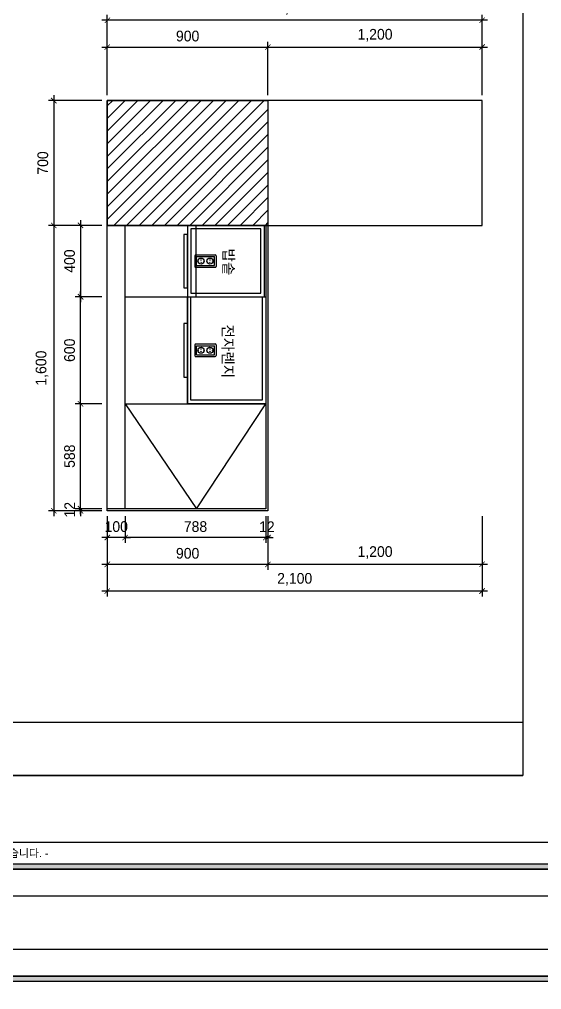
# Model space of a CAD drawing. Header units: millimetres. Extents: x 261942 to 379971, y 117646 to 213875.
# Drawn here: x 349307 to 352233, y 163471 to 168910 of the extents above; entities that cross this region are included whole.
import ezdxf
from ezdxf.enums import TextEntityAlignment as Align

# ---------------------------------------------------------------- set-up
doc = ezdxf.new("R2010")
doc.units = ezdxf.units.MM
doc.header["$LTSCALE"] = 100
doc.header["$PDMODE"] = 3
doc.linetypes.add('DASHEDX2', pattern=[1.5, 1, -0.5])
doc.layers.get('DEFPOINTS').update_dxf_attribs({"color": 248})
for name, color, linetype in [('0-SHEET', 7, 'Continuous'), ('06-FUR', 6, 'Continuous'), ('06-LIGHT', 4, 'Continuous'), ('07-DIM', 5, 'Continuous'), ('F-SYM', 7, 'Continuous'), ('FORM(YOURNAME)-11', 1, 'Continuous'), ('FU', 4, 'Continuous')]:
    doc.layers.add(name, color=color, linetype=linetype)
doc.styles.add('HY 울릉도 L', font='')
doc.styles.add('YOURNAME', font='HY울릉도M.TTF')
doc.styles.add('넥슨고딕', font='NEXONLv1GothicBold.ttf')
doc.styles.get('HY 울릉도 L').set_extended_font_data('HY울릉도L')
doc.dimstyles.new('30', dxfattribs={"dimscale": 30, "dimtxt": 2, "dimasz": 1, "dimexe": 1, "dimexo": 1, "dimgap": 1, "dimtad": 1, "dimdec": 0, "dimrnd": 0.05, "dimdsep": 46, "dimlunit": 6, "dimtxsty": 'HY 울릉도 L', "dimblk": 'ARCHTICK', "dimcen": 2.5, "dimdle": 1, "dimclrd": 133, "dimclre": 133, "dimclrt": 30, "dimadec": 0, "dimazin": 0, "dimtfac": 1, "dimtdec": 0, "dimtix": 1, "dimtmove": 2, "dimatfit": 3, "dimldrblk": 'ARCHTICK', "dimfxl": 0, "dimlwd": -1, "dimlwe": -1, "dimarcsym": 0})

# ---------------------------------------------------------------- blocks, each defined once
blk = doc.blocks.new('FORM-PLAN')
at = {"layer": 'FORM(YOURNAME)-11'}
h = blk.add_hatch(color=256, dxfattribs=at)
h.dxf.hatch_style = 1
h.paths.add_polyline_path([(-71444, 55115), (10556, 55115), (10556, 54915), (-71444, 54915)])
h.paths.add_polyline_path([(-71444, -2085), (10556, -2085), (10556, -2285), (-71444, -2285)])
at = {"layer": 'DEFPOINTS', "color": 158}
blk.add_line((1346, -1285), (-71444, -1285), dxfattribs=at)
for points in [[(-71444, -2285), (10556, -2285), (10556, 55115), (-71444, 55115)], [(-69444, 53115), (-64, 53115), (-64, 1215), (-69444, 1215)]]:
    blk.add_lwpolyline(points, close=True, dxfattribs=at)
at = {"layer": 'FORM(YOURNAME)-11', "color": 250}
blk.add_lwpolyline([(-72444, -3285), (11556, -3285), (11556, 56115), (-72444, 56115)], close=True, dxfattribs=at)
at = {"layer": 'FORM(YOURNAME)-11'}
for points in [[(-71444, 55115), (10556, 55115), (10556, 54915), (-71444, 54915)], [(-71444, -2085), (10556, -2085), (10556, -2285), (-71444, -2285)]]:
    blk.add_lwpolyline(points, close=True, dxfattribs=at)
at = {"layer": 'FORM(YOURNAME)-11', "color": 1, "style": 'YOURNAME'}
blk.add_text("- 본 도서는 어떠한 경우에도 무단으로 도용할 수 없으며 도용시 '지적재산권' 보호에 관한 법률에 의거, 법적 분쟁이 발생합니다.  또한 본 도서에 관한 모든 저작권은 당사에 있습니다. -", height=300, dxfattribs=at).set_placement((-32990, -1685), align=Align.MIDDLE_CENTER)
at = {"layer": 'FORM(YOURNAME)-11', "color": 3, "style": 'YOURNAME'}
for tag, height, p in [('1', 450, (9905, 18188)), ('2', 450, (9905, 17544)), ('3', 450, (9905, 16257)), ('4', 450, (9905, 14326)), ('5', 515, (9905, 12009)), ('6', 515, (9905, 9757)), ('7', 515, (9905, 7504)), ('8', 515, (9905, 5252)), ('9', 515, (9905, 2999)), ('10', 515, (5655, 811)), ('11', 515, (9905, 747)), ('12', 515, (5655, -1441)), ('13', 515, (9905, -1441))]:
    blk.add_attdef(tag, text='', height=height, dxfattribs=at).set_placement(p, align=Align.MIDDLE_RIGHT)
blk = doc.blocks.new('*U590')
at = {"layer": 'F-SYM', "xscale": 0.15, "yscale": 0.15, "zscale": 0.15}
blk.add_blockref('FORM-PLAN', (352137.4, 164489.1), dxfattribs=at)
blk = doc.blocks.new('_ArchTick')
at = {"color": 0, "linetype": 'ByBlock', "const_width": 0.15}
blk.add_lwpolyline([(-0.5, -0.5), (0.5, 0.5)], dxfattribs=at)
blk = doc.blocks.new('*D421')
at = {"layer": '07-DIM', "color": 133}
for p, q in [((349800.1, 168485.5), (349800.1, 168785.5)), ((350700.1, 168485.5), (350700.1, 168785.5)), ((349770.1, 168755.5), (350730.1, 168755.5))]:
    blk.add_line(p, q, dxfattribs=at)
at = {"layer": 'DEFPOINTS', "color": 0}
for p in [(350700.1, 168755.5), (349800.1, 168455.5), (350700.1, 168455.5)]:
    blk.add_point(p, dxfattribs=at)
at = {"layer": '07-DIM', "color": 133, "xscale": 30, "yscale": 30, "zscale": 30, "rotation": 180}
blk.add_blockref('_ArchTick', (349800.1, 168755.5), dxfattribs=at)
at = {"layer": '07-DIM', "color": 133, "xscale": 30, "yscale": 30, "zscale": 30}
blk.add_blockref('_ArchTick', (350700.1, 168755.5), dxfattribs=at)
at = {"layer": '07-DIM', "color": 30, "insert": (350250.1, 168816.8), "char_height": 60, "attachment_point": 5, "style": 'HY 울릉도 L'}
blk.add_mtext('900', dxfattribs=at)
blk = doc.blocks.new('*D422')
at = {"layer": '07-DIM', "color": 133}
for p, q in [((350700.1, 168485.5), (350700.1, 168785.5)), ((351900.1, 168485.5), (351900.1, 168785.5)), ((350670.1, 168755.5), (351930.1, 168755.5))]:
    blk.add_line(p, q, dxfattribs=at)
at = {"layer": 'DEFPOINTS', "color": 0}
for p in [(351900.1, 168755.5), (350700.1, 168455.5), (351900.1, 168455.5)]:
    blk.add_point(p, dxfattribs=at)
at = {"layer": '07-DIM', "color": 133, "xscale": 30, "yscale": 30, "zscale": 30, "rotation": 180}
blk.add_blockref('_ArchTick', (350700.1, 168755.5), dxfattribs=at)
at = {"layer": '07-DIM', "color": 133, "xscale": 30, "yscale": 30, "zscale": 30}
blk.add_blockref('_ArchTick', (351900.1, 168755.5), dxfattribs=at)
at = {"layer": '07-DIM', "color": 30, "insert": (351300.1, 168821.4), "char_height": 60, "attachment_point": 5, "style": 'HY 울릉도 L'}
blk.add_mtext('1,200', dxfattribs=at)
blk = doc.blocks.new('*D423')
at = {"layer": '07-DIM', "color": 133}
for p, q in [((351930.1, 168905.5), (349770.1, 168905.5)), ((349800.1, 168485.5), (349800.1, 168935.5)), ((351900.1, 168485.5), (351900.1, 168935.5))]:
    blk.add_line(p, q, dxfattribs=at)
at = {"layer": 'DEFPOINTS', "color": 0}
for p in [(349800.1, 168905.5), (349800.1, 168455.5), (351900.1, 168455.5)]:
    blk.add_point(p, dxfattribs=at)
at = {"layer": '07-DIM', "color": 133, "xscale": 30, "yscale": 30, "zscale": 30, "rotation": 180}
blk.add_blockref('_ArchTick', (349800.1, 168905.5), dxfattribs=at)
at = {"layer": '07-DIM', "color": 133, "xscale": 30, "yscale": 30, "zscale": 30}
blk.add_blockref('_ArchTick', (351900.1, 168905.5), dxfattribs=at)
at = {"layer": '07-DIM', "color": 30, "insert": (350850.1, 168971.4), "char_height": 60, "attachment_point": 5, "style": 'HY 울릉도 L'}
blk.add_mtext('2,100', dxfattribs=at)
blk = doc.blocks.new('*D424')
at = {"layer": '07-DIM', "color": 133}
for p, q in [((349770.1, 168455.5), (349470.1, 168455.5)), ((349500.1, 168485.5), (349500.1, 167725.5)), ((349770.1, 167755.5), (349470.1, 167755.5))]:
    blk.add_line(p, q, dxfattribs=at)
at = {"layer": 'DEFPOINTS', "color": 0}
for p in [(349800.1, 168455.5), (349500.1, 167755.5), (349800.1, 167755.5)]:
    blk.add_point(p, dxfattribs=at)
at = {"layer": '07-DIM', "color": 133, "xscale": 30, "yscale": 30, "zscale": 30}
for p, rotation in [((349500.1, 168455.5), 90), ((349500.1, 167755.5), 270)]:
    blk.add_blockref('_ArchTick', p, dxfattribs=dict(at, rotation=rotation))
at = {"layer": '07-DIM', "color": 30, "insert": (349438.8, 168105.5), "char_height": 60, "attachment_point": 5, "rotation": 90, "style": 'HY 울릉도 L'}
blk.add_mtext('700', dxfattribs=at)
blk = doc.blocks.new('*D425')
at = {"layer": '07-DIM', "color": 133}
for p, q in [((349770.1, 167755.5), (349470.1, 167755.5)), ((349500.1, 167785.5), (349500.1, 166125.5)), ((349770.1, 166155.5), (349470.1, 166155.5))]:
    blk.add_line(p, q, dxfattribs=at)
at = {"layer": 'DEFPOINTS', "color": 0}
for p in [(349800.1, 167755.5), (349500.1, 166155.5), (349800.1, 166155.5)]:
    blk.add_point(p, dxfattribs=at)
at = {"layer": '07-DIM', "color": 133, "xscale": 30, "yscale": 30, "zscale": 30}
for p, rotation in [((349500.1, 167755.5), 90), ((349500.1, 166155.5), 270)]:
    blk.add_blockref('_ArchTick', p, dxfattribs=dict(at, rotation=rotation))
at = {"layer": '07-DIM', "color": 30, "insert": (349434.1, 166955.5), "char_height": 60, "attachment_point": 5, "rotation": 90, "style": 'HY 울릉도 L'}
blk.add_mtext('1,600', dxfattribs=at)
blk = doc.blocks.new('*D426')
at = {"layer": '07-DIM', "color": 133}
for p, q in [((349770.1, 166167.5), (349620.1, 166167.5)), ((349650.1, 166167.5), (349650.1, 166197.5)), ((349650.1, 166155.5), (349650.1, 166167.5)), ((349770.1, 166155.5), (349620.1, 166155.5)), ((349650.1, 166155.5), (349650.1, 166125.5))]:
    blk.add_line(p, q, dxfattribs=at)
at = {"layer": 'DEFPOINTS', "color": 0}
for p in [(349650.1, 166167.5), (349800.1, 166167.5), (349800.1, 166155.5)]:
    blk.add_point(p, dxfattribs=at)
at = {"layer": '07-DIM', "color": 133, "xscale": 30, "yscale": 30, "zscale": 30}
for p, rotation in [((349650.1, 166167.5), 270), ((349650.1, 166155.5), 90)]:
    blk.add_blockref('_ArchTick', p, dxfattribs=dict(at, rotation=rotation))
at = {"layer": '07-DIM', "color": 30, "insert": (349589.4, 166161.5), "char_height": 60, "attachment_point": 5, "rotation": 90, "style": 'HY 울릉도 L'}
blk.add_mtext('12', dxfattribs=at)
blk = doc.blocks.new('*D427')
at = {"layer": '07-DIM', "color": 133}
for p, q in [((349650.1, 166137.5), (349650.1, 166785.5)), ((349770.1, 166755.5), (349620.1, 166755.5)), ((349770.1, 166167.5), (349620.1, 166167.5))]:
    blk.add_line(p, q, dxfattribs=at)
at = {"layer": 'DEFPOINTS', "color": 0}
for p in [(349650.1, 166755.5), (349800.1, 166755.5), (349800.1, 166167.5)]:
    blk.add_point(p, dxfattribs=at)
at = {"layer": '07-DIM', "color": 133, "xscale": 30, "yscale": 30, "zscale": 30}
for p, rotation in [((349650.1, 166755.5), 90), ((349650.1, 166167.5), 270)]:
    blk.add_blockref('_ArchTick', p, dxfattribs=dict(at, rotation=rotation))
at = {"layer": '07-DIM', "color": 30, "insert": (349588.8, 166461.5), "char_height": 60, "attachment_point": 5, "rotation": 90, "style": 'HY 울릉도 L'}
blk.add_mtext('588', dxfattribs=at)
blk = doc.blocks.new('*D428')
at = {"layer": '07-DIM', "color": 133}
for p, q in [((349650.1, 166725.5), (349650.1, 167385.5)), ((349770.1, 167355.5), (349620.1, 167355.5)), ((349770.1, 166755.5), (349620.1, 166755.5))]:
    blk.add_line(p, q, dxfattribs=at)
at = {"layer": 'DEFPOINTS', "color": 0}
for p in [(349650.1, 167355.5), (349800.1, 167355.5), (349800.1, 166755.5)]:
    blk.add_point(p, dxfattribs=at)
at = {"layer": '07-DIM', "color": 133, "xscale": 30, "yscale": 30, "zscale": 30}
for p, rotation in [((349650.1, 167355.5), 90), ((349650.1, 166755.5), 270)]:
    blk.add_blockref('_ArchTick', p, dxfattribs=dict(at, rotation=rotation))
at = {"layer": '07-DIM', "color": 30, "insert": (349588.8, 167055.5), "char_height": 60, "attachment_point": 5, "rotation": 90, "style": 'HY 울릉도 L'}
blk.add_mtext('600', dxfattribs=at)
blk = doc.blocks.new('*D429')
at = {"layer": '07-DIM', "color": 133}
for p, q in [((349800.1, 166125.5), (349800.1, 165825.5)), ((350700.1, 166125.5), (350700.1, 165825.5)), ((349770.1, 165855.5), (350730.1, 165855.5))]:
    blk.add_line(p, q, dxfattribs=at)
at = {"layer": 'DEFPOINTS', "color": 0}
for p in [(349800.1, 166155.5), (350700.1, 166155.5), (350700.1, 165855.5)]:
    blk.add_point(p, dxfattribs=at)
at = {"layer": '07-DIM', "color": 133, "xscale": 30, "yscale": 30, "zscale": 30, "rotation": 180}
blk.add_blockref('_ArchTick', (349800.1, 165855.5), dxfattribs=at)
at = {"layer": '07-DIM', "color": 133, "xscale": 30, "yscale": 30, "zscale": 30}
blk.add_blockref('_ArchTick', (350700.1, 165855.5), dxfattribs=at)
at = {"layer": '07-DIM', "color": 30, "insert": (350250.1, 165916.8), "char_height": 60, "attachment_point": 5, "style": 'HY 울릉도 L'}
blk.add_mtext('900', dxfattribs=at)
blk = doc.blocks.new('*D430')
at = {"layer": '07-DIM', "color": 133}
for p, q in [((350688.1, 166125.5), (350688.1, 165975.5)), ((350700.1, 166125.5), (350700.1, 165975.5)), ((350688.1, 166005.5), (350658.1, 166005.5)), ((350700.1, 166005.5), (350688.1, 166005.5)), ((350700.1, 166005.5), (350730.1, 166005.5))]:
    blk.add_line(p, q, dxfattribs=at)
at = {"layer": 'DEFPOINTS', "color": 0}
for p in [(350688.1, 166155.5), (350700.1, 166155.5), (350688.1, 166005.5)]:
    blk.add_point(p, dxfattribs=at)
at = {"layer": '07-DIM', "color": 133, "xscale": 30, "yscale": 30, "zscale": 30}
blk.add_blockref('_ArchTick', (350688.1, 166005.5), dxfattribs=at)
at = {"layer": '07-DIM', "color": 133, "xscale": 30, "yscale": 30, "zscale": 30, "rotation": 180}
blk.add_blockref('_ArchTick', (350700.1, 166005.5), dxfattribs=at)
at = {"layer": '07-DIM', "color": 30, "insert": (350694.1, 166066.2), "char_height": 60, "attachment_point": 5, "style": 'HY 울릉도 L'}
blk.add_mtext('12', dxfattribs=at)
blk = doc.blocks.new('*D431')
at = {"layer": '07-DIM', "color": 133}
for p, q in [((349900.1, 166125.5), (349900.1, 165975.5)), ((350688.1, 166125.5), (350688.1, 165975.5)), ((350718.1, 166005.5), (349870.1, 166005.5))]:
    blk.add_line(p, q, dxfattribs=at)
at = {"layer": 'DEFPOINTS', "color": 0}
for p in [(349900.1, 166155.5), (350688.1, 166155.5), (349900.1, 166005.5)]:
    blk.add_point(p, dxfattribs=at)
at = {"layer": '07-DIM', "color": 133, "xscale": 30, "yscale": 30, "zscale": 30, "rotation": 180}
blk.add_blockref('_ArchTick', (349900.1, 166005.5), dxfattribs=at)
at = {"layer": '07-DIM', "color": 133, "xscale": 30, "yscale": 30, "zscale": 30}
blk.add_blockref('_ArchTick', (350688.1, 166005.5), dxfattribs=at)
at = {"layer": '07-DIM', "color": 30, "insert": (350294.1, 166066.8), "char_height": 60, "attachment_point": 5, "style": 'HY 울릉도 L'}
blk.add_mtext('788', dxfattribs=at)
blk = doc.blocks.new('*D432')
at = {"layer": '07-DIM', "color": 133}
for p, q in [((349800.1, 166125.5), (349800.1, 165975.5)), ((349900.1, 166125.5), (349900.1, 165975.5)), ((349800.1, 166005.5), (349770.1, 166005.5)), ((349900.1, 166005.5), (349800.1, 166005.5)), ((349900.1, 166005.5), (349930.1, 166005.5))]:
    blk.add_line(p, q, dxfattribs=at)
at = {"layer": 'DEFPOINTS', "color": 0}
for p in [(349800.1, 166155.5), (349900.1, 166155.5), (349800.1, 166005.5)]:
    blk.add_point(p, dxfattribs=at)
at = {"layer": '07-DIM', "color": 133, "xscale": 30, "yscale": 30, "zscale": 30}
blk.add_blockref('_ArchTick', (349800.1, 166005.5), dxfattribs=at)
at = {"layer": '07-DIM', "color": 133, "xscale": 30, "yscale": 30, "zscale": 30, "rotation": 180}
blk.add_blockref('_ArchTick', (349900.1, 166005.5), dxfattribs=at)
at = {"layer": '07-DIM', "color": 30, "insert": (349850.1, 166066.7), "char_height": 60, "attachment_point": 5, "style": 'HY 울릉도 L'}
blk.add_mtext('100', dxfattribs=at)
blk = doc.blocks.new('*D433')
at = {"layer": '07-DIM', "color": 133}
for p, q in [((350700.1, 166125.5), (350700.1, 165825.5)), ((351900.1, 166125.5), (351900.1, 165825.5)), ((350670.1, 165855.5), (351930.1, 165855.5))]:
    blk.add_line(p, q, dxfattribs=at)
at = {"layer": 'DEFPOINTS', "color": 0}
for p in [(350700.1, 166155.5), (351900.1, 166155.5), (351900.1, 165855.5)]:
    blk.add_point(p, dxfattribs=at)
at = {"layer": '07-DIM', "color": 133, "xscale": 30, "yscale": 30, "zscale": 30, "rotation": 180}
blk.add_blockref('_ArchTick', (350700.1, 165855.5), dxfattribs=at)
at = {"layer": '07-DIM', "color": 133, "xscale": 30, "yscale": 30, "zscale": 30}
blk.add_blockref('_ArchTick', (351900.1, 165855.5), dxfattribs=at)
at = {"layer": '07-DIM', "color": 30, "insert": (351300.1, 165921.4), "char_height": 60, "attachment_point": 5, "style": 'HY 울릉도 L'}
blk.add_mtext('1,200', dxfattribs=at)
blk = doc.blocks.new('*D434')
at = {"layer": '07-DIM', "color": 133}
for p, q in [((349800.1, 166125.5), (349800.1, 165675.5)), ((351900.1, 166125.5), (351900.1, 165675.5)), ((351930.1, 165705.5), (349770.1, 165705.5))]:
    blk.add_line(p, q, dxfattribs=at)
at = {"layer": 'DEFPOINTS', "color": 0}
for p in [(349800.1, 166155.5), (351900.1, 166155.5), (349800.1, 165705.5)]:
    blk.add_point(p, dxfattribs=at)
at = {"layer": '07-DIM', "color": 133, "xscale": 30, "yscale": 30, "zscale": 30, "rotation": 180}
blk.add_blockref('_ArchTick', (349800.1, 165705.5), dxfattribs=at)
at = {"layer": '07-DIM', "color": 133, "xscale": 30, "yscale": 30, "zscale": 30}
blk.add_blockref('_ArchTick', (351900.1, 165705.5), dxfattribs=at)
at = {"layer": '07-DIM', "color": 30, "insert": (350850.1, 165771.4), "char_height": 60, "attachment_point": 5, "style": 'HY 울릉도 L'}
blk.add_mtext('2,100', dxfattribs=at)
blk = doc.blocks.new('*D435')
at = {"layer": '07-DIM', "color": 133}
for p, q in [((349770.1, 167755.5), (349620.1, 167755.5)), ((349650.1, 167785.5), (349650.1, 167325.5)), ((349770.1, 167355.5), (349620.1, 167355.5))]:
    blk.add_line(p, q, dxfattribs=at)
at = {"layer": 'DEFPOINTS', "color": 0}
for p in [(349800.1, 167755.5), (349650.1, 167355.5), (349800.1, 167355.5)]:
    blk.add_point(p, dxfattribs=at)
at = {"layer": '07-DIM', "color": 133, "xscale": 30, "yscale": 30, "zscale": 30}
for p, rotation in [((349650.1, 167755.5), 90), ((349650.1, 167355.5), 270)]:
    blk.add_blockref('_ArchTick', p, dxfattribs=dict(at, rotation=rotation))
at = {"layer": '07-DIM', "color": 30, "insert": (349588.8, 167555.5), "char_height": 60, "attachment_point": 5, "rotation": 90, "style": 'HY 울릉도 L'}
blk.add_mtext('400', dxfattribs=at)
blk = doc.blocks.new('*U592')
at = {"layer": 'F-SYM', "xscale": 0.15, "yscale": 0.15, "zscale": 0.15}
blk.add_blockref('FORM-PLAN', (352137.4, 155279.1), dxfattribs=at)
blk = doc.blocks.new('A$C0A3709C6')
at = {"layer": 'FU'}
for p, q in [((0, 5), (0, 115)), ((5, 120), (65, 120)), ((10, 10), (10, 110)), ((60, 110), (10, 110)), ((60, 10), (60, 110)), ((60, 10), (60, 110)), ((70, 5), (70, 115)), ((34.1, 100), (34.1, 102)), ((36.1, 100), (34.1, 100)), ((34.1, 70), (34.1, 68)), ((36.1, 70), (34.1, 70)), ((36.1, 100), (36.1, 102)), ((36.1, 70), (36.1, 68)), ((60, 10), (10, 10)), ((34.1, 50), (34.1, 52)), ((36.1, 50), (34.1, 50)), ((34.1, 20), (34.1, 18)), ((36.1, 20), (34.1, 20)), ((36.1, 50), (36.1, 52)), ((36.1, 20), (36.1, 18)), ((5, 0), (65, 0))]:
    blk.add_line(p, q, dxfattribs=at)
for centre, radius in [((35, 85), 17), ((28.5, 85), 1.03), ((41.5, 85), 1.03), ((35, 35), 17), ((28.5, 35), 1.03), ((41.5, 35), 1.03)]:
    blk.add_circle(centre, radius, dxfattribs=at)
for centre, start, end in [((5, 115), 90, 180), ((65, 115), 0, 90), ((5, 5), 180, 270), ((65, 5), 270, 0)]:
    blk.add_arc(centre, 5, start, end, dxfattribs=at)

msp = doc.modelspace()

# ---------------------------------------------------------------- hatches: boundary and pattern name
at = {"layer": '06-FUR'}
h = msp.add_hatch(dxfattribs=at)
h.set_pattern_fill('_USER', color=8, scale=50, angle=45, pattern_type=0)
h.set_pattern_definition([(45, (4970.003, -29397.176), (-35.355339, 35.355339), [])])
h.paths.add_polyline_path([(350700.1, 168455.5), (349800.1, 168455.5), (349800.1, 167755.5), (350700.1, 167755.5)])

# ---------------------------------------------------------------- linework, layer by layer
at = {"layer": '0-SHEET'}
for p, q in [((341720.7, 164971.4), (352127.7, 164971.4)), ((341720.7, 164671.4), (352127.7, 164671.4))]:
    msp.add_line(p, q, dxfattribs=at)
at = {"layer": '06-FUR'}
for p, q in [((349900.1, 166167.5), (349900.1, 167755.5)), ((350688.1, 167755.5), (350688.1, 166167.5)), ((349900.1, 167355.5), (350688.1, 167355.5)), ((350248.6, 167355.5), (350248.6, 166755.5)), ((349900.1, 166755.5), (350688.1, 166755.5)), ((350688.1, 166167.5), (349800.1, 166167.5))]:
    msp.add_line(p, q, dxfattribs=at)
for points in [[(349800.1, 167755.5), (351900.1, 167755.5), (351900.1, 168455.5), (349800.1, 168455.5)], [(350700.1, 167755.5), (349800.1, 167755.5), (349800.1, 168455.5), (350700.1, 168455.5)], [(349800.1, 167755.5), (350700.1, 167755.5), (350700.1, 166155.5), (349800.1, 166155.5)], [(350680.6, 167755.5), (350248.6, 167755.5), (350248.6, 167355.5), (350680.6, 167355.5)], [(350248.6, 167355.5), (350298.6, 167355.5), (350298.6, 167755.5), (350248.6, 167755.5)], [(350660.6, 167735.5), (350268.6, 167735.5), (350268.6, 167375.5), (350660.6, 167375.5)], [(350248.6, 167355.5), (350688.1, 167355.5), (350688.1, 166755.5), (350248.6, 166755.5)], [(350268.6, 167355.5), (350668.1, 167355.5), (350668.1, 166775.5), (350268.6, 166775.5)]]:
    msp.add_lwpolyline(points, close=True, dxfattribs=at)
at = {"layer": '06-LIGHT', "color": 1}
for points in [[(350228.6, 167705.5), (350228.6, 167405.5), (350248.6, 167405.5), (350248.6, 167705.5)], [(350228.6, 167205.5), (350228.6, 166905.5), (350248.6, 166905.5), (350248.6, 167205.5)]]:
    msp.add_lwpolyline(points, close=True, dxfattribs=at)
msp.add_lwpolyline([(349900.1, 166755.5), (350300.1, 166167.5), (350688.1, 166755.5)], dxfattribs=at)

# ---------------------------------------------------------------- block references
at = {"color": 10}
for name in ['*U590', '*U592']:
    msp.add_blockref(name, (0, 0), dxfattribs=at)
at = {"layer": 'FU', "rotation": 270}
for p in [(350290.1, 167590.8), (350290.1, 167090.8)]:
    msp.add_blockref('A$C0A3709C6', p, dxfattribs=at)

# ---------------------------------------------------------------- texts
at = {"layer": '06-FUR', "color": 8, "linetype": 'DASHEDX2', "style": '넥슨고딕'}
for s, p in [('밥솥', (350449.2, 167550.5)), ('전자렌지', (350445.6, 167049.5))]:
    msp.add_text(s, height=60, rotation=270, dxfattribs=at).set_placement(p, align=Align.CENTER)

# ---------------------------------------------------------------- dimensions: what is measured, and where the dimension line sits
at = {"layer": '07-DIM'}
for base, p1, p2, picture, middle in [((349800.1, 168905.5), (351900.1, 168455.5), (349800.1, 168455.5), '*D423', (350850.1, 168971.4)), ((350700.1, 168755.5), (349800.1, 168455.5), (350700.1, 168455.5), '*D421', (350250.1, 168816.8)), ((351900.1, 168755.5), (350700.1, 168455.5), (351900.1, 168455.5), '*D422', (351300.1, 168821.4)), ((350700.1, 165855.5), (349800.1, 166155.5), (350700.1, 166155.5), '*D429', (350250.1, 165916.8)), ((349800.1, 166005.5), (349900.1, 166155.5), (349800.1, 166155.5), '*D432', (349850.1, 166066.7)), ((349800.1, 165705.5), (351900.1, 166155.5), (349800.1, 166155.5), '*D434', (350850.1, 165771.4)), ((349900.1, 166005.5), (350688.1, 166155.5), (349900.1, 166155.5), '*D431', (350294.1, 166066.8)), ((350688.1, 166005.5), (350700.1, 166155.5), (350688.1, 166155.5), '*D430', (350694.1, 166066.2)), ((351900.1, 165855.5), (350700.1, 166155.5), (351900.1, 166155.5), '*D433', (351300.1, 165921.4))]:
    dim = msp.add_linear_dim(base=base, p1=p1, p2=p2, dimstyle='30', dxfattribs=at)
    dim.commit()
    dim.dimension.update_dxf_attribs({"geometry": picture, "text_midpoint": middle})
for base, p1, p2, picture, middle in [((349500.1, 167755.5), (349800.1, 168455.5), (349800.1, 167755.5), '*D424', (349438.8, 168105.5)), ((349500.1, 166155.5), (349800.1, 167755.5), (349800.1, 166155.5), '*D425', (349434.1, 166955.5)), ((349650.1, 167355.5), (349800.1, 167755.5), (349800.1, 167355.5), '*D435', (349588.8, 167555.5)), ((349650.1, 167355.5), (349800.1, 166755.5), (349800.1, 167355.5), '*D428', (349588.8, 167055.5)), ((349650.1, 166755.5), (349800.1, 166167.5), (349800.1, 166755.5), '*D427', (349588.8, 166461.5)), ((349650.1, 166167.5), (349800.1, 166155.5), (349800.1, 166167.5), '*D426', (349589.4, 166161.5))]:
    dim = msp.add_linear_dim(base=base, p1=p1, p2=p2, angle=90, dimstyle='30', dxfattribs=at)
    dim.commit()
    dim.dimension.update_dxf_attribs({"geometry": picture, "text_midpoint": middle})

doc.saveas('drawing.dxf')
